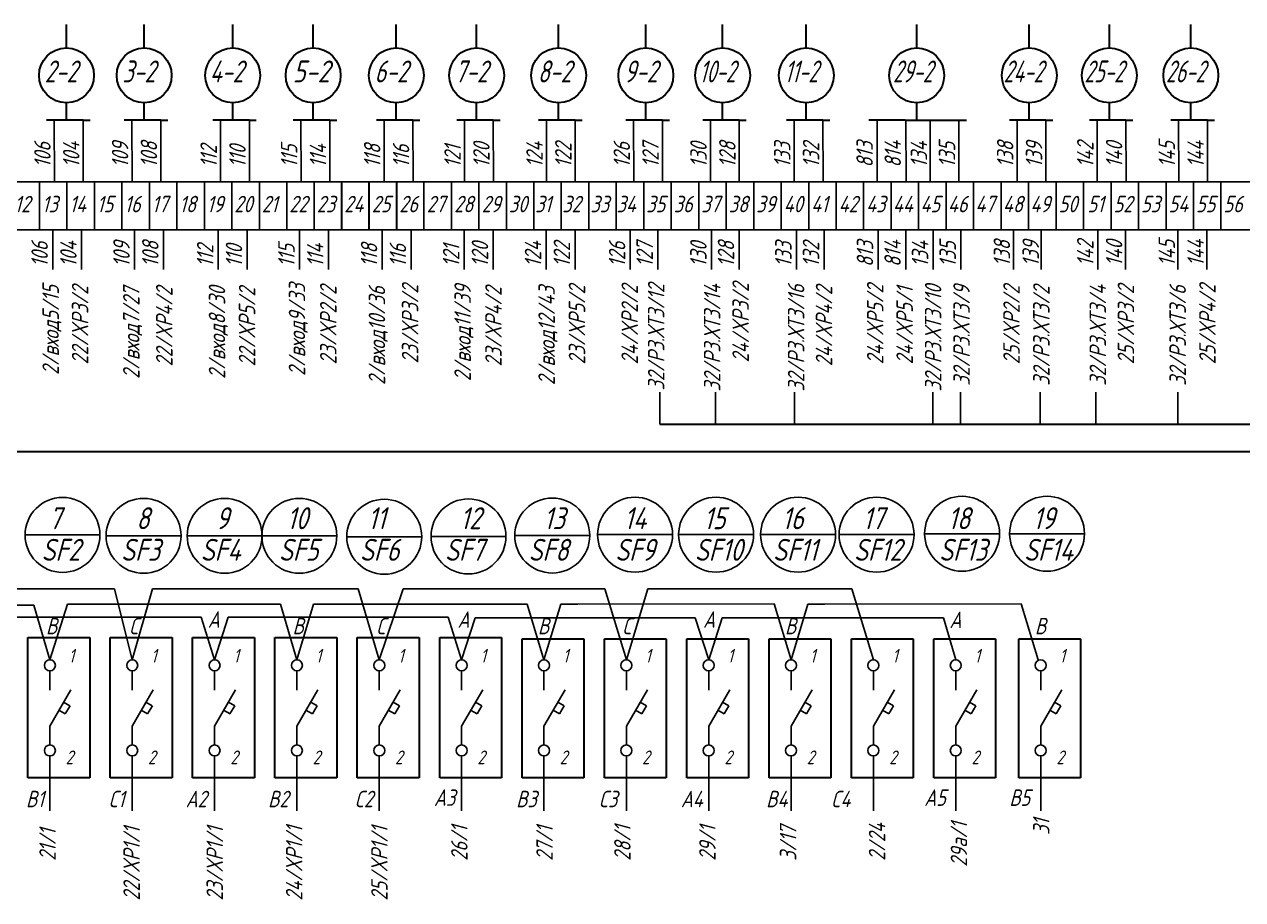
# Model space of a CAD drawing. Header units: millimetres. Extents: x 1012 to 5632, y 4 to 1530.
# Drawn here: x 2547 to 2768.9, y 278.8 to 438.2 of the extents above; entities that cross this region are included whole.
import ezdxf

# ---------------------------------------------------------------- set-up
doc = ezdxf.new("R2010")
doc.units = ezdxf.units.MM
doc.styles.add('ROMANC', font='GOST_A.TTF', dxfattribs={"oblique": 15, "height": 3})
doc.styles.get("Standard").update_dxf_attribs({"font": 'GOST_A.TTF', "width": 0.8, "oblique": 15, "height": 3})

msp = doc.modelspace()

# ---------------------------------------------------------------- linework, layer by layer
at = {"color": 7, "lineweight": 30}
for p, q in [((2554.7163, 433.9137, -124.479), (2554.7163, 438.1637, -124.479)), ((2568.8646, 433.9137, -124.479), (2568.8646, 438.1637, -124.479)), ((2584.9986, 433.9137, -124.479), (2584.9986, 438.1637, -124.479)), ((2599.6546, 433.9137, -124.479), (2599.6546, 438.1637, -124.479)), ((2614.7927, 433.9137, -124.479), (2614.7927, 438.1637, -124.479)), ((2629.4248, 433.9137, -124.479), (2629.4248, 438.1637, -124.479)), ((2644.3475, 433.9137, -124.479), (2644.3475, 438.1637, -124.479)), ((2660.2423, 433.9137, -124.479), (2660.2423, 438.1637, -124.479)), ((2674.2273, 433.9137, -124.479), (2674.2273, 438.1637, -124.479)), ((2689.4748, 433.9137, -124.479), (2689.4748, 438.1637, -124.479)), ((2709.5912, 433.9137, -124.479), (2709.5912, 438.1637, -124.479)), ((2730.0834, 433.9137, -124.479), (2730.0834, 438.1637, -124.479)), ((2744.6699, 433.9137, -124.479), (2744.6699, 438.1637, -124.479)), ((2759.5164, 433.9137, -124.479), (2759.5164, 438.1637, -124.479)), ((2554.7163, 420.7557, -124.479), (2554.7163, 423.8694, -124.479)), ((2568.8646, 420.7557, -124.479), (2568.8646, 423.8694, -124.479)), ((2584.9986, 420.7557, -124.479), (2584.9986, 423.8694, -124.479)), ((2599.6546, 420.7557, -124.479), (2599.6546, 423.8694, -124.479)), ((2614.7927, 420.7557, -124.479), (2614.7927, 423.8694, -124.479)), ((2629.4248, 420.7557, -124.479), (2629.4248, 423.8694, -124.479)), ((2644.3475, 420.7557, -124.479), (2644.3475, 423.8694, -124.479)), ((2660.2423, 420.7557, -124.479), (2660.2423, 423.8694, -124.479)), ((2674.2273, 420.7557, -124.479), (2674.2273, 423.8694, -124.479)), ((2689.4748, 420.7557, -124.479), (2689.4748, 423.8694, -124.479)), ((2709.5912, 420.7557, -124.479), (2709.5912, 423.8694, -124.479)), ((2730.0834, 420.7557, -124.479), (2730.0834, 423.8694, -124.479)), ((2744.6699, 420.7557, -124.479), (2744.6699, 423.8694, -124.479)), ((2759.5164, 420.7557, -124.479), (2759.5164, 423.8694, -124.479)), ((2557.7471, 420.7181, -124.479), (2551.0878, 420.7181, -124.479)), ((2557.7471, 420.7181, -124.479), (2559.0047, 420.7181, -124.479)), ((2571.8954, 420.7181, -124.479), (2565.2361, 420.7181, -124.479)), ((2571.8954, 420.7181, -124.479), (2573.153, 420.7181, -124.479)), ((2588.0294, 420.7181, -124.479), (2581.3701, 420.7181, -124.479)), ((2588.0294, 420.7181, -124.479), (2589.287, 420.7181, -124.479)), ((2602.6855, 420.7181, -124.479), (2596.0262, 420.7181, -124.479)), ((2602.6855, 420.7181, -124.479), (2603.9431, 420.7181, -124.479)), ((2617.8236, 420.7181, -124.479), (2611.1643, 420.7181, -124.479)), ((2617.8236, 420.7181, -124.479), (2619.0812, 420.7181, -124.479)), ((2632.4556, 420.7181, -124.479), (2625.7963, 420.7181, -124.479)), ((2632.4556, 420.7181, -124.479), (2633.7132, 420.7181, -124.479)), ((2647.3783, 420.7181, -124.479), (2640.719, 420.7181, -124.479)), ((2647.3783, 420.7181, -124.479), (2648.6359, 420.7181, -124.479)), ((2663.2731, 420.7181, -124.479), (2656.6138, 420.7181, -124.479)), ((2663.2731, 420.7181, -124.479), (2664.5307, 420.7181, -124.479)), ((2677.2581, 420.7181, -124.479), (2670.5988, 420.7181, -124.479)), ((2677.2581, 420.7181, -124.479), (2678.5157, 420.7181, -124.479)), ((2692.5057, 420.7181, -124.479), (2685.8464, 420.7181, -124.479)), ((2692.5057, 420.7181, -124.479), (2693.7633, 420.7181, -124.479)), ((2707.504, 420.7181, -124.479), (2700.8447, 420.7181, -124.479)), ((2707.504, 420.7181, -124.479), (2718.6471, 420.7181, -124.479)), ((2733.1143, 420.7181, -124.479), (2726.455, 420.7181, -124.479)), ((2733.1143, 420.7181, -124.479), (2734.3719, 420.7181, -124.479)), ((2747.7007, 420.7181, -124.479), (2741.0414, 420.7181, -124.479)), ((2747.7007, 420.7181, -124.479), (2748.9583, 420.7181, -124.479)), ((2762.5473, 420.7181, -124.479), (2755.8879, 420.7181, -124.479)), ((2762.5473, 420.7181, -124.479), (2763.8049, 420.7181, -124.479)), ((2662.7686, 365.3457), (3017.7699, 365.3457)), ((2506.5018, 360.3728), (3016.6491, 360.3728))]:
    msp.add_line(p, q, dxfattribs=at)
at = {"color": 7}
for p, q in [((2552.5084, 409.6815, -124.479), (2552.4933, 420.7181, -124.479)), ((2552.4933, 420.7181, -124.479), (2557.7471, 420.7181, -124.479)), ((2557.7622, 409.6815, -124.479), (2557.7471, 420.7181, -124.479)), ((2566.6566, 409.6815, -124.479), (2566.6416, 420.7181, -124.479)), ((2566.6416, 420.7181, -124.479), (2571.8954, 420.7181, -124.479)), ((2571.9105, 409.6815, -124.479), (2571.8954, 420.7181, -124.479)), ((2582.7907, 409.6815, -124.479), (2582.7756, 420.7181, -124.479)), ((2582.7756, 420.7181, -124.479), (2588.0294, 420.7181, -124.479)), ((2588.0445, 409.6815, -124.479), (2588.0294, 420.7181, -124.479)), ((2597.4467, 409.6815, -124.479), (2597.4317, 420.7181, -124.479)), ((2597.4317, 420.7181, -124.479), (2602.6855, 420.7181, -124.479)), ((2602.7005, 409.6815, -124.479), (2602.6855, 420.7181, -124.479)), ((2612.5848, 409.6815, -124.479), (2612.5698, 420.7181, -124.479)), ((2612.5698, 420.7181, -124.479), (2617.8236, 420.7181, -124.479)), ((2617.8386, 409.6815, -124.479), (2617.8236, 420.7181, -124.479)), ((2627.2168, 409.6815, -124.479), (2627.2018, 420.7181, -124.479)), ((2627.2018, 420.7181, -124.479), (2632.4556, 420.7181, -124.479)), ((2632.4706, 409.6815, -124.479), (2632.4556, 420.7181, -124.479)), ((2642.1395, 409.6815, -124.479), (2642.1245, 420.7181, -124.479)), ((2642.1245, 420.7181, -124.479), (2647.3783, 420.7181, -124.479)), ((2647.3934, 409.6815, -124.479), (2647.3783, 420.7181, -124.479)), ((2658.0343, 409.6815, -124.479), (2658.0193, 420.7181, -124.479)), ((2658.0193, 420.7181, -124.479), (2663.2731, 420.7181, -124.479)), ((2663.2881, 409.6815, -124.479), (2663.2731, 420.7181, -124.479)), ((2672.0193, 409.6815, -124.479), (2672.0043, 420.7181, -124.479)), ((2672.0043, 420.7181, -124.479), (2677.2581, 420.7181, -124.479)), ((2677.2732, 409.6815, -124.479), (2677.2581, 420.7181, -124.479)), ((2687.2669, 409.6815, -124.479), (2687.2519, 420.7181, -124.479)), ((2687.2519, 420.7181, -124.479), (2692.5057, 420.7181, -124.479)), ((2692.5207, 409.6815, -124.479), (2692.5057, 420.7181, -124.479)), ((2702.3872, 409.6815, -124.479), (2702.3721, 420.7181, -124.479)), ((2707.641, 409.6815, -124.479), (2707.6259, 420.7181, -124.479)), ((2712.0202, 409.6815, -124.479), (2712.0052, 420.7181, -124.479)), ((2717.274, 409.6815, -124.479), (2717.259, 420.7181, -124.479)), ((2727.8755, 409.6815, -124.479), (2727.8605, 420.7181, -124.479)), ((2727.8605, 420.7181, -124.479), (2733.1143, 420.7181, -124.479)), ((2733.1293, 409.6815, -124.479), (2733.1143, 420.7181, -124.479)), ((2742.4619, 409.6815, -124.479), (2742.4469, 420.7181, -124.479)), ((2742.4469, 420.7181, -124.479), (2747.7007, 420.7181, -124.479)), ((2747.7157, 409.6815, -124.479), (2747.7007, 420.7181, -124.479)), ((2757.3085, 409.6815, -124.479), (2757.2934, 420.7181, -124.479)), ((2757.2934, 420.7181, -124.479), (2762.5473, 420.7181, -124.479)), ((2762.5623, 409.6815, -124.479), (2762.5473, 420.7181, -124.479)), ((2489.0052, 409.4966, -124.479), (2632.9962, 409.4966, -124.479)), ((2549.7947, 409.4966, -124.479), (2549.7947, 400.7466, -124.479)), ((2554.8013, 409.4966, -124.479), (2554.8013, 400.7466, -124.479)), ((2559.8079, 409.4966, -124.479), (2559.8079, 400.7466, -124.479)), ((2564.8146, 409.4966, -124.479), (2564.8146, 400.7466, -124.479)), ((2569.8212, 409.4966, -124.479), (2569.8212, 400.7466, -124.479)), ((2574.8279, 409.4966, -124.479), (2574.8279, 400.7466, -124.479)), ((2579.8345, 409.4966, -124.479), (2579.8345, 400.7466, -124.479)), ((2584.8411, 409.4966, -124.479), (2584.8411, 400.7466, -124.479)), ((2589.8478, 409.4966, -124.479), (2589.8478, 400.7466, -124.479)), ((2594.8544, 409.4966, -124.479), (2594.8544, 400.7466, -124.479)), ((2599.8611, 409.4966, -124.479), (2599.8611, 400.7466, -124.479)), ((2604.7951, 409.4966, -124.479), (2604.7951, 400.7466, -124.479)), ((2604.8677, 409.4966, -124.479), (2604.8677, 400.7466, -124.479)), ((2609.5919, 409.4966, -124.479), (2748.0503, 409.4966, -124.479)), ((2609.8017, 409.4966, -124.479), (2609.8017, 400.7466, -124.479)), ((2609.8743, 409.4966, -124.479), (2609.8743, 400.7466, -124.479)), ((2614.8083, 409.4966, -124.479), (2614.8083, 400.7466, -124.479)), ((2614.881, 409.4966, -124.479), (2614.881, 400.7466, -124.479)), ((2619.815, 409.4966, -124.479), (2619.815, 400.7466, -124.479)), ((2624.8216, 409.4966, -124.479), (2624.8216, 400.7466, -124.479)), ((2629.8283, 409.4966, -124.479), (2629.8283, 400.7466, -124.479)), ((2634.8349, 409.4966, -124.479), (2634.8349, 400.7466, -124.479)), ((2639.8415, 409.4966, -124.479), (2639.8415, 400.7466, -124.479)), ((2644.8482, 409.4966, -124.479), (2644.8482, 400.7466, -124.479)), ((2649.8548, 409.4966, -124.479), (2649.8548, 400.7466, -124.479)), ((2654.8615, 409.4966, -124.479), (2654.8615, 400.7466, -124.479)), ((2659.8681, 409.4966, -124.479), (2659.8681, 400.7466, -124.479)), ((2664.8748, 409.4966, -124.479), (2664.8748, 400.7466, -124.479)), ((2669.8814, 409.4966, -124.479), (2669.8814, 400.7466, -124.479)), ((2674.888, 409.4966, -124.479), (2674.888, 400.7466, -124.479)), ((2679.8947, 409.4966, -124.479), (2679.8947, 400.7466, -124.479)), ((2684.9013, 409.4966, -124.479), (2684.9013, 400.7466, -124.479)), ((2689.908, 409.4966, -124.479), (2689.908, 400.7466, -124.479)), ((2694.9146, 409.4966, -124.479), (2694.9146, 400.7466, -124.479)), ((2699.9212, 409.4966, -124.479), (2699.9212, 400.7466, -124.479)), ((2704.9279, 409.4966, -124.479), (2704.9279, 400.7466, -124.479)), ((2709.9345, 409.4966, -124.479), (2709.9345, 400.7466, -124.479)), ((2714.9412, 409.4966, -124.479), (2714.9412, 400.7466, -124.479)), ((2719.9478, 409.4966, -124.479), (2719.9478, 400.7466, -124.479)), ((2724.9544, 409.4966, -124.479), (2724.9544, 400.7466, -124.479)), ((2729.9611, 409.4966, -124.479), (2729.9611, 400.7466, -124.479)), ((2734.9677, 409.4966, -124.479), (2734.9677, 400.7466, -124.479)), ((2739.9744, 409.4966, -124.479), (2739.9744, 400.7466, -124.479)), ((2743.8366, 409.4966, -124.479), (3010.6817, 409.4966, -124.479)), ((2744.981, 409.4966, -124.479), (2744.981, 400.7466, -124.479)), ((2749.9876, 409.4966, -124.479), (2749.9876, 400.7466, -124.479)), ((2753.9669, 409.4966, -124.479), (3010.6817, 409.4966, -124.479)), ((2754.9943, 409.4966, -124.479), (2754.9943, 400.7466, -124.479)), ((2760.0009, 409.4966, -124.479), (2760.0009, 400.7466, -124.479)), ((2765.0076, 409.4966, -124.479), (2765.0076, 400.7466, -124.479)), ((3014.8954, 400.7466, -124.479), (2489.0052, 400.7466, -124.479)), ((2552.2192, 393.5075, -124.479), (2552.2192, 400.6931, -124.479)), ((2557.473, 393.5075, -124.479), (2557.473, 400.6931, -124.479)), ((2567.136, 393.5075, -124.479), (2567.136, 400.6931, -124.479)), ((2572.3898, 393.5075, -124.479), (2572.3898, 400.6931, -124.479)), ((2582.3747, 393.5075, -124.479), (2582.3747, 400.6931, -124.479)), ((2587.6285, 393.5075, -124.479), (2587.6285, 400.6931, -124.479)), ((2597.1842, 393.5075, -124.479), (2597.1842, 400.6931, -124.479)), ((2602.438, 393.5075, -124.479), (2602.438, 400.6931, -124.479)), ((2612.2319, 393.5075, -124.479), (2612.2319, 400.6931, -124.479)), ((2617.4857, 393.5075, -124.479), (2617.4857, 400.6931, -124.479)), ((2627.1769, 393.5075, -124.479), (2627.1769, 400.6931, -124.479)), ((2632.4307, 393.5075, -124.479), (2632.4307, 400.6931, -124.479)), ((2642.0937, 393.5075, -124.479), (2642.0937, 400.6931, -124.479)), ((2647.3475, 393.5075, -124.479), (2647.3475, 400.6931, -124.479)), ((2657.4036, 393.5075, -124.479), (2657.4036, 400.6931, -124.479)), ((2662.4317, 393.5075, -124.479), (2662.4317, 400.6931, -124.479)), ((2672.2155, 393.5075, -124.479), (2672.2155, 400.6931, -124.479)), ((2677.2436, 393.5075, -124.479), (2677.2436, 400.6931, -124.479)), ((2687.6989, 393.5075, -124.479), (2687.6989, 400.6931, -124.479)), ((2692.7269, 393.5075, -124.479), (2692.7269, 400.6931, -124.479)), ((2702.5595, 393.5075, -124.479), (2702.5595, 400.6931, -124.479)), ((2707.5876, 393.5075, -124.479), (2707.5876, 400.6931, -124.479)), ((2712.5936, 393.5075, -124.479), (2712.5936, 400.6931, -124.479)), ((2717.6216, 393.5075, -124.479), (2717.6216, 400.6931, -124.479)), ((2727.2215, 393.5075, -124.479), (2727.2215, 400.6931, -124.479)), ((2732.2495, 393.5075, -124.479), (2732.2495, 400.6931, -124.479)), ((2742.5747, 393.5075, -124.479), (2742.5747, 400.6931, -124.479)), ((2747.6028, 393.5075, -124.479), (2747.6028, 400.6931, -124.479)), ((2757.1746, 393.5075, -124.479), (2757.1746, 400.6931, -124.479)), ((2762.4458, 393.5075, -124.479), (2762.4458, 400.6931, -124.479)), ((2662.7686, 365.3457), (2662.7686, 371.1852)), ((2672.9096, 365.3457), (2672.9096, 371.1852)), ((2687.3063, 365.3457), (2687.3063, 371.1852)), ((2712.4999, 365.3457), (2712.4999, 371.1852)), ((2717.5705, 365.3457), (2717.5705, 371.1852)), ((2732.0671, 365.3457), (2732.0671, 371.1852)), ((2742.2081, 365.3457), (2742.2081, 371.1852)), ((2757.1707, 365.3457), (2757.1707, 371.1852)), ((2542.1063, 335.3529), (2563.438, 335.3529)), ((2563.438, 335.3529, -124.479), (2566.6923, 322.4174, -124.479)), ((2570.3862, 335.3529, -124.479), (2566.6923, 322.4174, -124.479)), ((2570.3862, 335.3529), (2607.8703, 335.3529)), ((2607.8703, 335.3529, -124.479), (2611.6923, 322.4174, -124.479)), ((2616.0269, 335.3529, -124.479), (2611.6923, 322.4174, -124.479)), ((2616.0269, 335.3529), (2652.7797, 335.3529)), ((2652.7797, 335.3529, -124.479), (2656.6923, 322.4174, -124.479)), ((2660.6049, 335.3529, -124.479), (2656.6923, 322.4174, -124.479)), ((2660.6049, 335.3529), (2682.7797, 335.3529)), ((2682.7797, 335.3529), (2697.7797, 335.3529)), ((2697.7797, 335.3529, -124.479), (2701.6923, 322.4174, -124.479)), ((2527.0055, 332.3976), (2548.7846, 332.3976)), ((2548.7846, 332.3976, -124.479), (2551.6923, 322.4174, -124.479)), ((2554.9112, 332.5549, -124.479), (2551.6923, 322.4174, -124.479)), ((2593.6923, 332.5708, -124.479), (2554.9112, 332.5549, -4.8305)), ((2593.6923, 332.5708, -124.479), (2596.6923, 322.4174, -124.479)), ((2599.6923, 332.5708, -124.479), (2596.6923, 322.4174, -124.479)), ((2599.6923, 332.5708, -124.479), (2608.6923, 332.5708, -124.479)), ((2608.6923, 332.5708, -124.479), (2638.6211, 332.5708, -124.479)), ((2638.6211, 332.5708, -124.479), (2641.6923, 322.4174, -124.479)), ((2644.7634, 332.5708, -124.479), (2641.6923, 322.4174, -124.479)), ((2644.7634, 332.5708, -124.479), (2647.8688, 332.5708, -124.479)), ((2647.8688, 332.5708, -124.479), (2683.6018, 332.6347, -124.479)), ((2683.6018, 332.6347, -124.479), (2686.6923, 322.4174, -124.479)), ((2689.7634, 332.5708, -124.479), (2686.6923, 322.4174, -124.479)), ((2689.7634, 332.5708, -124.479), (2692.8688, 332.5708, -124.479)), ((2692.8688, 332.5708, -124.479), (2728.6018, 332.6347, -124.479)), ((2728.6018, 332.6347, -124.479), (2731.6923, 322.4174, -124.479)), ((2542.1529, 330.176), (2579.2287, 330.176)), ((2579.2287, 330.176, -124.479), (2581.6923, 322.4174, -124.479)), ((2584.1558, 330.176, -124.479), (2581.6923, 322.4174, -124.479)), ((2584.1558, 330.176), (2624.2287, 330.176)), ((2624.2287, 330.176, -124.479), (2626.6923, 322.4174, -124.479)), ((2629.1334, 330.1054, -124.479), (2626.6923, 322.4174, -124.479)), ((2629.1334, 330.1054), (2669.2511, 330.1054)), ((2669.2511, 330.1054, -124.479), (2671.6923, 322.4174, -124.479)), ((2674.1334, 330.1054, -124.479), (2671.6923, 322.4174, -124.479)), ((2674.1334, 330.1054), (2714.4467, 330.1054)), ((2714.4467, 330.1054, -124.479), (2716.6923, 322.4174, -124.479))]:
    msp.add_line(p, q, dxfattribs=at)
at = {"color": 7, "linetype": 'Continuous'}
for p, q in [((2547.1724, 345.1768), (2560.8224, 345.1768)), ((2561.9345, 345.0129), (2575.5845, 345.0129)), ((2576.6966, 345.0129), (2590.3466, 345.0129)), ((2590.3106, 345.0129), (2603.9606, 345.0129)), ((2605.7717, 344.8452), (2619.4217, 344.8452)), ((2621.1138, 344.9001), (2634.7638, 344.9001)), ((2636.368, 345.064), (2650.018, 345.064)), ((2651.4582, 345.2279), (2665.1082, 345.2279)), ((2666.2203, 345.2279), (2679.8703, 345.2279)), ((2681.1464, 345.2279), (2694.7964, 345.2279)), ((2695.4457, 345.2312), (2709.0957, 345.2312)), ((2711.0279, 345.3951), (2724.6779, 345.3951)), ((2726.4994, 345.3951), (2740.1494, 345.3951)), ((2551.6923, 320.4174, -124.479), (2551.6923, 316.9174, -124.479)), ((2551.6923, 320.4174, -124.479), (2551.6923, 316.9174, -124.479)), ((2551.6923, 320.4174, -124.479), (2551.6923, 316.9174, -124.479)), ((2551.6923, 320.4174, -124.479), (2551.6923, 316.9174, -124.479)), ((2551.6923, 316.9174, -124.479), (2551.6923, 320.4174, -124.479)), ((2566.6923, 320.4174, -124.479), (2566.6923, 316.9174, -124.479)), ((2566.6923, 320.4174, -124.479), (2566.6923, 316.9174, -124.479)), ((2566.6923, 320.4174, -124.479), (2566.6923, 316.9174, -124.479)), ((2566.6923, 320.4174, -124.479), (2566.6923, 316.9174, -124.479)), ((2566.6923, 316.9174, -124.479), (2566.6923, 320.4174, -124.479)), ((2581.6923, 320.4174, -124.479), (2581.6923, 316.9174, -124.479)), ((2581.6923, 320.4174, -124.479), (2581.6923, 316.9174, -124.479)), ((2581.6923, 320.4174, -124.479), (2581.6923, 316.9174, -124.479)), ((2581.6923, 320.4174, -124.479), (2581.6923, 316.9174, -124.479)), ((2581.6923, 316.9174, -124.479), (2581.6923, 320.4174, -124.479)), ((2596.6923, 320.4174, -124.479), (2596.6923, 316.9174, -124.479)), ((2596.6923, 320.4174, -124.479), (2596.6923, 316.9174, -124.479)), ((2596.6923, 320.4174, -124.479), (2596.6923, 316.9174, -124.479)), ((2596.6923, 320.4174, -124.479), (2596.6923, 316.9174, -124.479)), ((2596.6923, 316.9174, -124.479), (2596.6923, 320.4174, -124.479)), ((2611.6923, 320.4174, -124.479), (2611.6923, 316.9174, -124.479)), ((2611.6923, 320.4174, -124.479), (2611.6923, 316.9174, -124.479)), ((2611.6923, 320.4174, -124.479), (2611.6923, 316.9174, -124.479)), ((2611.6923, 320.4174, -124.479), (2611.6923, 316.9174, -124.479)), ((2611.6923, 316.9174, -124.479), (2611.6923, 320.4174, -124.479)), ((2626.6923, 320.4174, -124.479), (2626.6923, 316.9174, -124.479)), ((2626.6923, 320.4174, -124.479), (2626.6923, 316.9174, -124.479)), ((2626.6923, 320.4174, -124.479), (2626.6923, 316.9174, -124.479)), ((2626.6923, 320.4174, -124.479), (2626.6923, 316.9174, -124.479)), ((2626.6923, 316.9174, -124.479), (2626.6923, 320.4174, -124.479)), ((2641.6923, 320.4174, -124.479), (2641.6923, 316.9174, -124.479)), ((2641.6923, 320.4174, -124.479), (2641.6923, 316.9174, -124.479)), ((2641.6923, 320.4174, -124.479), (2641.6923, 316.9174, -124.479)), ((2641.6923, 320.4174, -124.479), (2641.6923, 316.9174, -124.479)), ((2641.6923, 316.9174, -124.479), (2641.6923, 320.4174, -124.479)), ((2656.6923, 320.4174, -124.479), (2656.6923, 316.9174, -124.479)), ((2656.6923, 320.4174, -124.479), (2656.6923, 316.9174, -124.479)), ((2656.6923, 320.4174, -124.479), (2656.6923, 316.9174, -124.479)), ((2656.6923, 320.4174, -124.479), (2656.6923, 316.9174, -124.479)), ((2656.6923, 316.9174, -124.479), (2656.6923, 320.4174, -124.479)), ((2671.6923, 320.4174, -124.479), (2671.6923, 316.9174, -124.479)), ((2671.6923, 320.4174, -124.479), (2671.6923, 316.9174, -124.479)), ((2671.6923, 320.4174, -124.479), (2671.6923, 316.9174, -124.479)), ((2671.6923, 320.4174, -124.479), (2671.6923, 316.9174, -124.479)), ((2671.6923, 316.9174, -124.479), (2671.6923, 320.4174, -124.479)), ((2686.6923, 320.4174, -124.479), (2686.6923, 316.9174, -124.479)), ((2686.6923, 320.4174, -124.479), (2686.6923, 316.9174, -124.479)), ((2686.6923, 320.4174, -124.479), (2686.6923, 316.9174, -124.479)), ((2686.6923, 320.4174, -124.479), (2686.6923, 316.9174, -124.479)), ((2686.6923, 316.9174, -124.479), (2686.6923, 320.4174, -124.479)), ((2701.6923, 320.4174, -124.479), (2701.6923, 316.9174, -124.479)), ((2701.6923, 320.4174, -124.479), (2701.6923, 316.9174, -124.479)), ((2701.6923, 320.4174, -124.479), (2701.6923, 316.9174, -124.479)), ((2701.6923, 320.4174, -124.479), (2701.6923, 316.9174, -124.479)), ((2701.6923, 316.9174, -124.479), (2701.6923, 320.4174, -124.479)), ((2716.6923, 320.4174, -124.479), (2716.6923, 316.9174, -124.479)), ((2716.6923, 320.4174, -124.479), (2716.6923, 316.9174, -124.479)), ((2716.6923, 320.4174, -124.479), (2716.6923, 316.9174, -124.479)), ((2716.6923, 320.4174, -124.479), (2716.6923, 316.9174, -124.479)), ((2716.6923, 316.9174, -124.479), (2716.6923, 320.4174, -124.479)), ((2732.1638, 320.4174, -124.479), (2732.1638, 316.9174, -124.479)), ((2732.1638, 320.4174, -124.479), (2732.1638, 316.9174, -124.479)), ((2732.1638, 320.4174, -124.479), (2732.1638, 316.9174, -124.479)), ((2732.1638, 320.4174, -124.479), (2732.1638, 316.9174, -124.479)), ((2732.1638, 316.9174, -124.479), (2732.1638, 320.4174, -124.479)), ((2551.6926, 310.3539, -124.479), (2555.5253, 316.9359, -124.479)), ((2566.6926, 310.3539, -124.479), (2570.5253, 316.9359, -124.479)), ((2581.6926, 310.3539, -124.479), (2585.5253, 316.9359, -124.479)), ((2596.6926, 310.3539, -124.479), (2600.5253, 316.9359, -124.479)), ((2611.6926, 310.3539, -124.479), (2615.5253, 316.9359, -124.479)), ((2626.6926, 310.3539, -124.479), (2630.5253, 316.9359, -124.479)), ((2641.6926, 310.3539, -124.479), (2645.5253, 316.9359, -124.479)), ((2656.6926, 310.3539, -124.479), (2660.5253, 316.9359, -124.479)), ((2671.6926, 310.3539, -124.479), (2675.5253, 316.9359, -124.479)), ((2686.6926, 310.3539, -124.479), (2690.5253, 316.9359, -124.479)), ((2701.6926, 310.3539, -124.479), (2705.5253, 316.9359, -124.479)), ((2716.6926, 310.3539, -124.479), (2720.5253, 316.9359, -124.479)), ((2732.1641, 310.3539, -124.479), (2735.9968, 316.9359, -124.479)), ((2553.3377, 313.2362, -124.479), (2554.5044, 312.5634, -124.479)), ((2554.199, 314.7035, -124.479), (2555.3522, 314.0386, -124.479)), ((2554.4999, 312.5871, -124.479), (2555.3613, 314.0544, -124.479)), ((2568.3377, 313.2362, -124.479), (2569.5044, 312.5634, -124.479)), ((2569.199, 314.7035, -124.479), (2570.3522, 314.0386, -124.479)), ((2569.4999, 312.5871, -124.479), (2570.3613, 314.0544, -124.479)), ((2583.3377, 313.2362, -124.479), (2584.5044, 312.5634, -124.479)), ((2584.199, 314.7035, -124.479), (2585.3522, 314.0386, -124.479)), ((2584.4999, 312.5871, -124.479), (2585.3613, 314.0544, -124.479)), ((2598.3377, 313.2362, -124.479), (2599.5044, 312.5634, -124.479)), ((2599.199, 314.7035, -124.479), (2600.3522, 314.0386, -124.479)), ((2599.4999, 312.5871, -124.479), (2600.3613, 314.0544, -124.479)), ((2613.3377, 313.2362, -124.479), (2614.5044, 312.5634, -124.479)), ((2614.199, 314.7035, -124.479), (2615.3522, 314.0386, -124.479)), ((2614.4999, 312.5871, -124.479), (2615.3613, 314.0544, -124.479)), ((2628.3377, 313.2362, -124.479), (2629.5044, 312.5634, -124.479)), ((2629.199, 314.7035, -124.479), (2630.3522, 314.0386, -124.479)), ((2629.4999, 312.5871, -124.479), (2630.3613, 314.0544, -124.479)), ((2643.3377, 313.2362, -124.479), (2644.5044, 312.5634, -124.479)), ((2644.199, 314.7035, -124.479), (2645.3522, 314.0386, -124.479)), ((2644.4999, 312.5871, -124.479), (2645.3613, 314.0544, -124.479)), ((2658.3377, 313.2362, -124.479), (2659.5044, 312.5634, -124.479)), ((2659.199, 314.7035, -124.479), (2660.3522, 314.0386, -124.479)), ((2659.4999, 312.5871, -124.479), (2660.3613, 314.0544, -124.479)), ((2673.3377, 313.2362, -124.479), (2674.5044, 312.5634, -124.479)), ((2674.199, 314.7035, -124.479), (2675.3522, 314.0386, -124.479)), ((2674.4999, 312.5871, -124.479), (2675.3613, 314.0544, -124.479)), ((2688.3377, 313.2362, -124.479), (2689.5044, 312.5634, -124.479)), ((2689.199, 314.7035, -124.479), (2690.3522, 314.0386, -124.479)), ((2689.4999, 312.5871, -124.479), (2690.3613, 314.0544, -124.479)), ((2703.3377, 313.2362, -124.479), (2704.5044, 312.5634, -124.479)), ((2704.199, 314.7035, -124.479), (2705.3522, 314.0386, -124.479)), ((2704.4999, 312.5871, -124.479), (2705.3613, 314.0544, -124.479)), ((2718.3377, 313.2362, -124.479), (2719.5044, 312.5634, -124.479)), ((2719.199, 314.7035, -124.479), (2720.3522, 314.0386, -124.479)), ((2719.4999, 312.5871, -124.479), (2720.3613, 314.0544, -124.479)), ((2733.8092, 313.2362, -124.479), (2734.9759, 312.5634, -124.479)), ((2734.6705, 314.7035, -124.479), (2735.8237, 314.0386, -124.479)), ((2734.9714, 312.5871, -124.479), (2735.8328, 314.0544, -124.479)), ((2551.6923, 310.3521, -124.479), (2551.6923, 306.9174, -124.479)), ((2551.6923, 310.3521, -124.479), (2551.6923, 306.9174, -124.479)), ((2551.6923, 310.3521, -124.479), (2551.6923, 306.9174, -124.479)), ((2551.6923, 310.3521, -124.479), (2551.6923, 306.9174, -124.479)), ((2566.6923, 310.3521, -124.479), (2566.6923, 306.9174, -124.479)), ((2566.6923, 310.3521, -124.479), (2566.6923, 306.9174, -124.479)), ((2566.6923, 310.3521, -124.479), (2566.6923, 306.9174, -124.479)), ((2566.6923, 310.3521, -124.479), (2566.6923, 306.9174, -124.479)), ((2581.6923, 310.3521, -124.479), (2581.6923, 306.9174, -124.479)), ((2581.6923, 310.3521, -124.479), (2581.6923, 306.9174, -124.479)), ((2581.6923, 310.3521, -124.479), (2581.6923, 306.9174, -124.479)), ((2581.6923, 310.3521, -124.479), (2581.6923, 306.9174, -124.479)), ((2596.6923, 310.3521, -124.479), (2596.6923, 306.9174, -124.479)), ((2596.6923, 310.3521, -124.479), (2596.6923, 306.9174, -124.479)), ((2596.6923, 310.3521, -124.479), (2596.6923, 306.9174, -124.479)), ((2596.6923, 310.3521, -124.479), (2596.6923, 306.9174, -124.479)), ((2611.6923, 310.3521, -124.479), (2611.6923, 306.9174, -124.479)), ((2611.6923, 310.3521, -124.479), (2611.6923, 306.9174, -124.479)), ((2611.6923, 310.3521, -124.479), (2611.6923, 306.9174, -124.479)), ((2611.6923, 310.3521, -124.479), (2611.6923, 306.9174, -124.479)), ((2626.6923, 310.3521, -124.479), (2626.6923, 306.9174, -124.479)), ((2626.6923, 310.3521, -124.479), (2626.6923, 306.9174, -124.479)), ((2626.6923, 310.3521, -124.479), (2626.6923, 306.9174, -124.479)), ((2626.6923, 310.3521, -124.479), (2626.6923, 306.9174, -124.479)), ((2641.6923, 310.3521, -124.479), (2641.6923, 306.9174, -124.479)), ((2641.6923, 310.3521, -124.479), (2641.6923, 306.9174, -124.479)), ((2641.6923, 310.3521, -124.479), (2641.6923, 306.9174, -124.479)), ((2641.6923, 310.3521, -124.479), (2641.6923, 306.9174, -124.479)), ((2656.6923, 310.3521, -124.479), (2656.6923, 306.9174, -124.479)), ((2656.6923, 310.3521, -124.479), (2656.6923, 306.9174, -124.479)), ((2656.6923, 310.3521, -124.479), (2656.6923, 306.9174, -124.479)), ((2656.6923, 310.3521, -124.479), (2656.6923, 306.9174, -124.479)), ((2671.6923, 310.3521, -124.479), (2671.6923, 306.9174, -124.479)), ((2671.6923, 310.3521, -124.479), (2671.6923, 306.9174, -124.479)), ((2671.6923, 310.3521, -124.479), (2671.6923, 306.9174, -124.479)), ((2671.6923, 310.3521, -124.479), (2671.6923, 306.9174, -124.479)), ((2686.6923, 310.3521, -124.479), (2686.6923, 306.9174, -124.479)), ((2686.6923, 310.3521, -124.479), (2686.6923, 306.9174, -124.479)), ((2686.6923, 310.3521, -124.479), (2686.6923, 306.9174, -124.479)), ((2686.6923, 310.3521, -124.479), (2686.6923, 306.9174, -124.479)), ((2701.6923, 310.3521, -124.479), (2701.6923, 306.9174, -124.479)), ((2701.6923, 310.3521, -124.479), (2701.6923, 306.9174, -124.479)), ((2701.6923, 310.3521, -124.479), (2701.6923, 306.9174, -124.479)), ((2701.6923, 310.3521, -124.479), (2701.6923, 306.9174, -124.479)), ((2716.6923, 310.3521, -124.479), (2716.6923, 306.9174, -124.479)), ((2716.6923, 310.3521, -124.479), (2716.6923, 306.9174, -124.479)), ((2716.6923, 310.3521, -124.479), (2716.6923, 306.9174, -124.479)), ((2716.6923, 310.3521, -124.479), (2716.6923, 306.9174, -124.479)), ((2732.1638, 310.3521, -124.479), (2732.1638, 306.9174, -124.479)), ((2732.1638, 310.3521, -124.479), (2732.1638, 306.9174, -124.479)), ((2732.1638, 310.3521, -124.479), (2732.1638, 306.9174, -124.479)), ((2732.1638, 310.3521, -124.479), (2732.1638, 306.9174, -124.479)), ((2551.6923, 304.9174, -124.479), (2551.6923, 294.9379, -124.479)), ((2566.6923, 304.9174, -124.479), (2566.6923, 294.9379, -124.479)), ((2581.6923, 304.9174, -124.479), (2581.6923, 294.9379, -124.479)), ((2596.6923, 304.9174, -124.479), (2596.6923, 294.9379, -124.479)), ((2611.6923, 304.9174, -124.479), (2611.6923, 294.9379, -124.479)), ((2626.6923, 304.9174, -124.479), (2626.6923, 294.9379, -124.479)), ((2641.6923, 304.9174, -124.479), (2641.6923, 294.9379, -124.479)), ((2656.6923, 304.9174, -124.479), (2656.6923, 294.9379, -124.479)), ((2671.6923, 304.9174, -124.479), (2671.6923, 294.9379, -124.479)), ((2686.6923, 304.9174, -124.479), (2686.6923, 294.9379, -124.479)), ((2701.6923, 304.9174, -124.479), (2701.6923, 294.9379, -124.479)), ((2716.6923, 304.9174, -124.479), (2716.6923, 294.9379, -124.479)), ((2732.1642, 304.9174, -124.479), (2732.1642, 294.9379, -124.479))]:
    msp.add_line(p, q, dxfattribs=at)
at = {"color": 7, "linetype": 'Continuous', "lineweight": 30}
for p, q in [((2547.6923, 300.9174, -124.479), (2547.6923, 326.4767, -124.479)), ((2547.6923, 326.4767, -124.479), (2558.9423, 326.4767, -124.479)), ((2558.9423, 326.4767, -124.479), (2558.9423, 300.9174, -124.479)), ((2562.6923, 300.9174, -124.479), (2562.6923, 326.4767, -124.479)), ((2562.6923, 326.4767, -124.479), (2573.9423, 326.4767, -124.479)), ((2573.9423, 326.4767, -124.479), (2573.9423, 300.9174, -124.479)), ((2577.6923, 300.9174, -124.479), (2577.6923, 326.4767, -124.479)), ((2577.6923, 326.4767, -124.479), (2588.9423, 326.4767, -124.479)), ((2588.9423, 326.4767, -124.479), (2588.9423, 300.9174, -124.479)), ((2592.6923, 300.9174, -124.479), (2592.6923, 326.4767, -124.479)), ((2592.6923, 326.4767, -124.479), (2603.9423, 326.4767, -124.479)), ((2603.9423, 326.4767, -124.479), (2603.9423, 300.9174, -124.479)), ((2607.6923, 300.9174, -124.479), (2607.6923, 326.4767, -124.479)), ((2607.6923, 326.4767, -124.479), (2618.9423, 326.4767, -124.479)), ((2618.9423, 326.4767, -124.479), (2618.9423, 300.9174, -124.479)), ((2622.6923, 300.9174, -124.479), (2622.6923, 326.4767, -124.479)), ((2622.6923, 326.4767, -124.479), (2633.9423, 326.4767, -124.479)), ((2633.9423, 326.4767, -124.479), (2633.9423, 300.9174, -124.479)), ((2637.6923, 300.9174, -124.479), (2637.6923, 326.2764, -124.479)), ((2637.6923, 326.2764, -124.479), (2648.9423, 326.2764, -124.479)), ((2648.9423, 326.2764, -124.479), (2648.9423, 300.9174, -124.479)), ((2652.6923, 300.9174, -124.479), (2652.6923, 326.2764, -124.479)), ((2652.6923, 326.2764, -124.479), (2663.9423, 326.2764, -124.479)), ((2663.9423, 326.2764, -124.479), (2663.9423, 300.9174, -124.479)), ((2667.6923, 300.9174, -124.479), (2667.6923, 326.2764, -124.479)), ((2667.6923, 326.2764, -124.479), (2678.9423, 326.2764, -124.479)), ((2678.9423, 326.2764, -124.479), (2678.9423, 300.9174, -124.479)), ((2682.6923, 300.9174, -124.479), (2682.6923, 326.2764, -124.479)), ((2682.6923, 326.2764, -124.479), (2693.9423, 326.2764, -124.479)), ((2693.9423, 326.2764, -124.479), (2693.9423, 300.9174, -124.479)), ((2697.6923, 300.9174, -124.479), (2697.6923, 326.2764, -124.479)), ((2697.6923, 326.2764, -124.479), (2708.9423, 326.2764, -124.479)), ((2708.9423, 326.2764, -124.479), (2708.9423, 300.9174, -124.479)), ((2712.6923, 300.9174, -124.479), (2712.6923, 326.2764, -124.479)), ((2712.6923, 326.2764, -124.479), (2723.9423, 326.2764, -124.479)), ((2723.9423, 326.2764, -124.479), (2723.9423, 300.9174, -124.479)), ((2728.1638, 300.9174, -124.479), (2728.1638, 326.2764, -124.479)), ((2728.1638, 326.2764, -124.479), (2739.4138, 326.2764, -124.479)), ((2739.4138, 326.2764, -124.479), (2739.4138, 300.9174, -124.479)), ((2558.9423, 300.9174, -124.479), (2547.6923, 300.9174, -124.479)), ((2573.9423, 300.9174, -124.479), (2562.6923, 300.9174, -124.479)), ((2588.9423, 300.9174, -124.479), (2577.6923, 300.9174, -124.479)), ((2603.9423, 300.9174, -124.479), (2592.6923, 300.9174, -124.479)), ((2618.9423, 300.9174, -124.479), (2607.6923, 300.9174, -124.479)), ((2633.9423, 300.9174, -124.479), (2622.6923, 300.9174, -124.479)), ((2648.9423, 300.9174, -124.479), (2637.6923, 300.9174, -124.479)), ((2663.9423, 300.9174, -124.479), (2652.6923, 300.9174, -124.479)), ((2678.9423, 300.9174, -124.479), (2667.6923, 300.9174, -124.479)), ((2693.9423, 300.9174, -124.479), (2682.6923, 300.9174, -124.479)), ((2708.9423, 300.9174, -124.479), (2697.6923, 300.9174, -124.479)), ((2723.9423, 300.9174, -124.479), (2712.6923, 300.9174, -124.479)), ((2739.4138, 300.9174, -124.479), (2728.1638, 300.9174, -124.479))]:
    msp.add_line(p, q, dxfattribs=at)
at = {"color": 7, "lineweight": 30}
for centre in [(2554.7163, 428.8694, -124.479), (2568.8646, 428.8694, -124.479), (2584.9986, 428.8694, -124.479), (2599.6546, 428.8694, -124.479), (2614.7927, 428.8694, -124.479), (2629.4248, 428.8694, -124.479), (2644.3475, 428.8694, -124.479), (2660.2423, 428.8694, -124.479), (2674.2273, 428.8694, -124.479), (2689.4748, 428.8694, -124.479), (2709.5912, 428.8694, -124.479), (2730.0834, 428.8694, -124.479), (2744.6699, 428.8694, -124.479), (2759.5164, 428.8694, -124.479)]:
    msp.add_circle(centre, 5, dxfattribs=at)
at = {"color": 7, "linetype": 'Continuous'}
for centre, radius in [((2553.9974, 345.1768), 6.825), ((2568.7595, 345.0129), 6.825), ((2583.5216, 345.0129), 6.825), ((2597.1356, 345.0129), 6.825), ((2612.5967, 344.8452), 6.825), ((2627.9388, 344.9001), 6.825), ((2643.193, 345.064), 6.825), ((2658.2832, 345.2279), 6.825), ((2673.0453, 345.2279), 6.825), ((2687.9714, 345.2279), 6.825), ((2702.2707, 345.2312), 6.825), ((2717.8529, 345.3951), 6.825), ((2733.3244, 345.3951), 6.825), ((2551.6923, 321.4174, -124.479), 1), ((2566.6923, 321.4174, -124.479), 1), ((2581.6923, 321.4174, -124.479), 1), ((2596.6923, 321.4174, -124.479), 1), ((2611.6923, 321.4174, -124.479), 1), ((2626.6923, 321.4174, -124.479), 1), ((2641.6923, 321.4174, -124.479), 1), ((2656.6923, 321.4174, -124.479), 1), ((2671.6923, 321.4174, -124.479), 1), ((2686.6923, 321.4174, -124.479), 1), ((2701.6923, 321.4174, -124.479), 1), ((2716.6923, 321.4174, -124.479), 1), ((2732.1638, 321.4174, -124.479), 1), ((2551.6923, 305.9174, -124.479), 1), ((2566.6923, 305.9174, -124.479), 1), ((2581.6923, 305.9174, -124.479), 1), ((2596.6923, 305.9174, -124.479), 1), ((2611.6923, 305.9174, -124.479), 1), ((2626.6923, 305.9174, -124.479), 1), ((2641.6923, 305.9174, -124.479), 1), ((2656.6923, 305.9174, -124.479), 1), ((2671.6923, 305.9174, -124.479), 1), ((2686.6923, 305.9174, -124.479), 1), ((2701.6923, 305.9174, -124.479), 1), ((2716.6923, 305.9174, -124.479), 1), ((2732.1638, 305.9174, -124.479), 1)]:
    msp.add_circle(centre, radius, dxfattribs=at)

# ---------------------------------------------------------------- texts
at = {"color": 7, "linetype": 'Continuous', "style": 'ROMANC', "oblique": 15}
for s, width, p in [('2-2', 0.9, (2550.7495, 427.5894, -124.479)), ('3-2', 0.9, (2564.8978, 427.5894, -124.479)), ('4-2', 0.9, (2580.804, 427.5894, -124.479)), ('6-2', 0.9, (2610.8259, 427.5894, -124.479)), ('7-2', 0.9, (2625.458, 427.5894, -124.479)), ('8-2', 0.9, (2640.5355, 427.5894, -124.479)), ('9-2', 0.9, (2656.2754, 427.5894, -124.479)), ('10-2', 0.8, (2669.9705, 427.5894, -124.479)), ('11-2', 0.8, (2685.4901, 427.5894, -124.479)), ('29-2', 0.8, (2705.2541, 427.5894, -124.479)), ('24-2', 0.8, (2725.4006, 427.5894, -124.479)), ('25-2', 0.8, (2740.1253, 427.5894, -124.479)), ('26-2', 0.8, (2754.9718, 427.5894, -124.479))]:
    msp.add_text(s, height=4, dxfattribs=dict(at, width=width)).set_placement(p)
msp.add_text('5-2', height=4, dxfattribs=at).set_placement((2595.9156, 427.5894, -124.479))
at = {"color": 7, "oblique": 15}
for s, p in [('108', (2571.2333, 412.0938, -124.479)), ('127', (2662.611, 412.0938, -124.479)), ('128', (2676.596, 412.0938, -124.479)), ('813', (2701.5986, 412.0938, -124.479)), ('135', (2716.5969, 412.0938, -124.479)), ('138', (2727.1983, 412.0938, -124.479)), ('139', (2732.4521, 412.0938, -124.479)), ('142', (2741.7847, 412.0938, -124.479)), ('145', (2756.6313, 412.0938, -124.479)), ('106', (2551.8312, 412.0938, -124.479)), ('104', (2557.085, 412.0938, -124.479)), ('109', (2565.9795, 412.0938, -124.479)), ('112', (2582.1135, 412.0938, -124.479)), ('110', (2587.3673, 412.0938, -124.479)), ('115', (2596.7695, 412.0938, -124.479)), ('114', (2602.0233, 412.0938, -124.479)), ('118', (2611.9076, 412.0938, -124.479)), ('116', (2617.1614, 412.0938, -124.479)), ('121', (2626.5396, 412.0938, -124.479)), ('120', (2631.7935, 412.0938, -124.479)), ('124', (2641.4624, 412.0938, -124.479)), ('122', (2646.7162, 412.0938, -124.479)), ('126', (2657.3571, 412.0938, -124.479)), ('130', (2671.3422, 412.0938, -124.479)), ('133', (2686.5897, 412.0938, -124.479)), ('132', (2691.8436, 412.0938, -124.479)), ('814', (2706.7199, 412.0938, -124.479)), ('134', (2711.4755, 412.0938, -124.479)), ('140', (2747.0386, 412.0938, -124.479)), ('144', (2761.8851, 412.0938, -124.479)), ('145', (2756.6313, 394.131, -124.479)), ('106', (2551.3229, 393.9757, -124.479)), ('104', (2556.5768, 393.9757, -124.479)), ('109', (2566.2397, 393.9757, -124.479)), ('108', (2571.4935, 393.9757, -124.479)), ('112', (2581.4785, 393.9757, -124.479)), ('110', (2586.7323, 393.9757, -124.479)), ('115', (2596.288, 393.9757, -124.479)), ('114', (2601.5418, 393.9757, -124.479)), ('118', (2611.3356, 393.9757, -124.479)), ('116', (2616.5895, 393.9757, -124.479)), ('121', (2626.2806, 393.9757, -124.479)), ('120', (2631.5344, 393.9757, -124.479)), ('124', (2641.1974, 393.9757, -124.479)), ('122', (2646.4512, 393.9757, -124.479)), ('126', (2656.5074, 393.9757, -124.479)), ('127', (2661.5354, 393.9757, -124.479)), ('130', (2671.3193, 393.9757, -124.479)), ('128', (2676.3474, 393.9757, -124.479)), ('133', (2686.8026, 393.9757, -124.479)), ('132', (2691.8307, 393.9757, -124.479)), ('813', (2701.6633, 393.9757, -124.479)), ('814', (2706.6913, 393.9757, -124.479)), ('134', (2711.6973, 393.9757, -124.479)), ('135', (2716.7254, 393.9757, -124.479)), ('138', (2726.5939, 394.09, -124.479)), ('139', (2731.8477, 394.09, -124.479)), ('142', (2741.7847, 394.131, -124.479)), ('140', (2747.0386, 394.131, -124.479)), ('144', (2761.8851, 394.131, -124.479))]:
    msp.add_text(s, height=3, rotation=90, dxfattribs=at).set_placement(p)
for s, p in [('12', (2545.2339, 403.936, -124.479)), ('13', (2550.2406, 403.936, -124.479)), ('14', (2555.2472, 403.936, -124.479)), ('15', (2560.2539, 403.936, -124.479)), ('16', (2565.2605, 403.936, -124.479)), ('17', (2570.2671, 403.936, -124.479)), ('18', (2575.2738, 403.936, -124.479)), ('19', (2580.2804, 403.936, -124.479)), ('20', (2585.2871, 403.936, -124.479)), ('21', (2590.2937, 403.936, -124.479)), ('22', (2595.3003, 403.936, -124.479)), ('23', (2600.307, 403.936, -124.479)), ('24', (2605.3136, 403.936, -124.479)), ('25', (2610.3203, 403.936, -124.479)), ('26', (2615.3269, 403.936, -124.479)), ('27', (2620.3335, 403.936, -124.479)), ('28', (2625.3402, 403.936, -124.479)), ('29', (2630.3468, 403.936, -124.479)), ('30', (2635.2808, 403.936, -124.479)), ('31', (2640.0807, 403.936, -124.479)), ('32', (2645.0242, 403.936, -124.479)), ('33', (2650.1442, 403.936, -124.479)), ('34', (2654.9111, 403.936, -124.479)), ('35', (2660.314, 403.936, -124.479)), ('36', (2665.3207, 403.936, -124.479)), ('37', (2670.3273, 403.936, -124.479)), ('38', (2675.334, 403.936, -124.479)), ('39', (2680.3406, 403.936, -124.479)), ('40', (2685.3472, 403.936, -124.479)), ('41', (2690.3539, 403.936, -124.479)), ('42', (2695.3605, 403.936, -124.479)), ('43', (2700.3729, 403.936, -124.479)), ('44', (2705.2556, 403.936, -124.479)), ('45', (2710.2622, 403.936, -124.479)), ('46', (2715.2689, 403.936, -124.479)), ('47', (2720.2755, 403.936, -124.479)), ('48', (2725.2822, 403.936, -124.479)), ('49', (2730.2888, 403.936, -124.479)), ('50', (2735.4194, 403.936, -124.479)), ('51', (2740.674, 403.936, -124.479)), ('52', (2745.4269, 403.936, -124.479)), ('53', (2750.4336, 403.936, -124.479)), ('54', (2755.4402, 403.936, -124.479)), ('55', (2760.4469, 403.936, -124.479)), ('56', (2765.4535, 403.936, -124.479))]:
    msp.add_text(s, height=3, dxfattribs=at).set_placement(p)
at = {"color": 7, "linetype": 'Continuous', "oblique": 15}
for s, p in [('2/вход5/15', (2553.3386, 374.305, -124.479)), ('22/XP3/2', (2558.6923, 376.222, -124.479)), ('2/вход7/27', (2568.0201, 373.6023, -124.479)), ('22/XP4/2', (2574.0312, 375.8707, -124.479)), ('2/вход8/30', (2583.6339, 373.6023, -124.479)), ('22/XP5/2', (2589.1079, 375.8707, -124.479)), ('2/вход9/33', (2598.2003, 374.1293, -124.479)), ('23/XP2/2', (2603.9019, 376.222, -124.479)), ('2/вход10/36', (2612.7666, 372.4871, -124.479)), ('23/XP3/2', (2618.8047, 376.3977, -124.479)), ('2/вход11/39', (2628.3726, 373.1745, -124.479)), ('23/XP4/2', (2633.9893, 375.8707, -124.479)), ('2/вход12/43', (2643.6723, 372.4493, -124.479)), ('23/XP5/2', (2649.2049, 376.222, -124.479)), ('24/XP2/2', (2658.8058, 376.2433, -124.479)), ('32/Р3.ХТ3/12', (2663.6262, 371.4962, -124.479)), ('32/Р3.ХТ3/14', (2673.8238, 371.296, -124.479)), ('24/XP3/2', (2679.0114, 376.5947, -124.479)), ('32/Р3.ХТ3/16', (2689.1201, 371.296, -124.479)), ('24/XP4/2', (2694.1989, 375.892, -124.479)), ('24/XP5/2', (2703.5201, 376.2433, -124.479)), ('24/XP5/1', (2708.8804, 376.2433, -124.479)), ('32/Р3.ХТ3/10', (2714.0791, 371.3205, -124.479)), ('32/Р3.ХТ3/9', (2719.2502, 372.35, -124.479)), ('25/XP2/2', (2728.3447, 376.2433, -124.479)), ('32/Р3.ХТ3/2', (2733.794, 372.35, -124.479)), ('32/Р3.ХТ3/4', (2744.073, 372.35, -124.479)), ('25/XP3/2', (2749.1883, 376.2433, -124.479)), ('32/Р3.ХТ3/6', (2758.6168, 372.35, -124.479)), ('25/XP4/2', (2764.0341, 376.2433, -124.479)), ('29а/1', (2718.7702, 284.7433, -124.479)), ('31', (2733.7583, 290.5442, -124.479)), ('21/1', (2552.7701, 285.8238, -124.479)), ('22/XP1/1', (2568.0812, 278.5779, -124.479)), ('23/XP1/1', (2583.2257, 278.5779, -124.479)), ('24/XP1/1', (2597.6889, 278.5779, -124.479)), ('25/XP1/1', (2613.2156, 278.5779, -124.479)), ('26/1', (2627.7777, 285.8238, -124.479)), ('27/1', (2643.2872, 285.8238, -124.479)), ('28/1', (2657.4765, 285.8238, -124.479)), ('29/1', (2672.9576, 285.8238, -124.479)), ('3/17', (2687.657, 285.8238, -124.479)), ('2/24', (2703.8553, 285.8238, -124.479))]:
    msp.add_text(s, height=3, rotation=90, dxfattribs=at).set_placement(p)
for s, height, p in [('7', 4, (2551.5005, 346.2175, -124.479)), ('8', 4, (2567.4226, 346.2175, -124.479)), ('9', 4, (2581.9226, 346.2175, -124.479)), ('10', 4, (2594.8604, 346.2175, -124.479)), ('11', 4, (2609.6104, 346.2175, -124.479)), ('12', 4, (2626.4207, 346.2175, -124.479)), ('13', 4, (2641.637, 346.2175, -124.479)), ('14', 4, (2656.2744, 346.2175, -124.479)), ('15', 4, (2670.7744, 346.2175, -124.479)), ('16', 4, (2685.0244, 346.2175, -124.479)), ('17', 4, (2699.7744, 346.2175, -124.479)), ('18', 4, (2715.2725, 346.2175, -124.479)), ('19', 4, (2730.744, 346.2175, -124.479)), ('SF2', 4, (2550.1571, 340.4675, -124.479)), ('SF3', 4, (2564.6571, 340.4675, -124.479)), ('SF4', 4, (2579.1571, 340.4675, -124.479)), ('SF5', 4, (2593.4071, 340.4675, -124.479)), ('SF6', 4, (2608.1571, 340.4675, -124.479)), ('SF7', 4, (2623.6552, 340.4675, -124.479)), ('SF8', 4, (2638.8715, 340.4675, -124.479)), ('SF9', 4, (2654.6571, 340.4675, -124.479)), ('SF10', 4, (2669.1571, 340.4675, -124.479)), ('SF11', 4, (2683.4071, 340.4675, -124.479)), ('SF12', 4, (2698.1571, 340.4675, -124.479)), ('SF13', 4, (2713.6552, 340.4675, -124.479)), ('SF14', 4, (2729.1267, 340.4675, -124.479)), ('A', 3, (2580.4463, 328.2562, -124.479)), ('A', 3, (2625.9504, 328.2562, -124.479)), ('A', 3, (2670.6634, 328.2562, -124.479)), ('A', 3, (2715.5406, 328.212, -124.479)), ('B', 3, (2550.9805, 327.0737, -124.479)), ('C', 3, (2566.0704, 327.0737, -124.479)), ('B', 3, (2595.8954, 327.0737, -124.479)), ('C', 3, (2611.0832, 327.0737, -124.479)), ('B', 3, (2640.5871, 327.0737, -124.479)), ('C', 3, (2655.8927, 327.0737, -124.479)), ('B', 3, (2685.5871, 327.0737, -124.479)), ('B', 3, (2731.103, 327.0737, -124.479)), ('1', 2.5, (2555.1183, 321.9174, -124.479)), ('1', 2.5, (2570.1183, 321.9174, -124.479)), ('1', 2.5, (2585.1183, 321.9174, -124.479)), ('1', 2.5, (2600.1183, 321.9174, -124.479)), ('1', 2.5, (2615.1183, 321.9174, -124.479)), ('1', 2.5, (2630.1183, 321.9174, -124.479)), ('1', 2.5, (2645.1183, 321.9174, -124.479)), ('1', 2.5, (2660.1183, 321.9174, -124.479)), ('1', 2.5, (2675.1183, 321.9174, -124.479)), ('1', 2.5, (2690.1183, 321.9174, -124.479)), ('1', 2.5, (2705.1183, 321.9174, -124.479)), ('1', 2.5, (2720.1183, 321.9174, -124.479)), ('1', 2.5, (2735.5898, 321.9174, -124.479)), ('2', 2.5, (2554.5679, 303.4174, -124.479)), ('2', 2.5, (2569.5679, 303.4174, -124.479)), ('2', 2.5, (2584.5679, 303.4174, -124.479)), ('2', 2.5, (2599.5679, 303.4174, -124.479)), ('2', 2.5, (2614.5679, 303.4174, -124.479)), ('2', 2.5, (2629.5679, 303.4174, -124.479)), ('2', 2.5, (2644.5679, 303.4174, -124.479)), ('2', 2.5, (2659.5679, 303.4174, -124.479)), ('2', 2.5, (2674.5679, 303.4174, -124.479)), ('2', 2.5, (2689.5679, 303.4174, -124.479)), ('2', 2.5, (2704.5679, 303.4174, -124.479)), ('2', 2.5, (2719.5679, 303.4174, -124.479)), ('2', 2.5, (2735.0394, 303.4174, -124.479)), ('B1', 3, (2547.3336, 295.5792, -124.479)), ('C1', 3, (2562.3336, 295.5792, -124.479)), ('A2', 3, (2576.4287, 295.5792, -124.479)), ('B2', 3, (2591.4287, 295.5792, -124.479)), ('C2', 3, (2607.1552, 295.5792, -124.479)), ('A3', 3, (2621.6552, 295.8292, -124.479)), ('B3', 3, (2636.6201, 295.5792, -124.479)), ('C3', 3, (2651.6201, 295.5792, -124.479)), ('A4', 3, (2666.6201, 295.5792, -124.479)), ('B4', 3, (2682.1552, 295.5792, -124.479)), ('C4', 3, (2693.9442, 295.5792, -124.479)), ('A5', 3, (2710.9533, 295.8292, -124.479)), ('В5', 3, (2726.4563, 295.8292, -124.479))]:
    msp.add_text(s, height=height, dxfattribs=at).set_placement(p)

doc.saveas('drawing.dxf')
